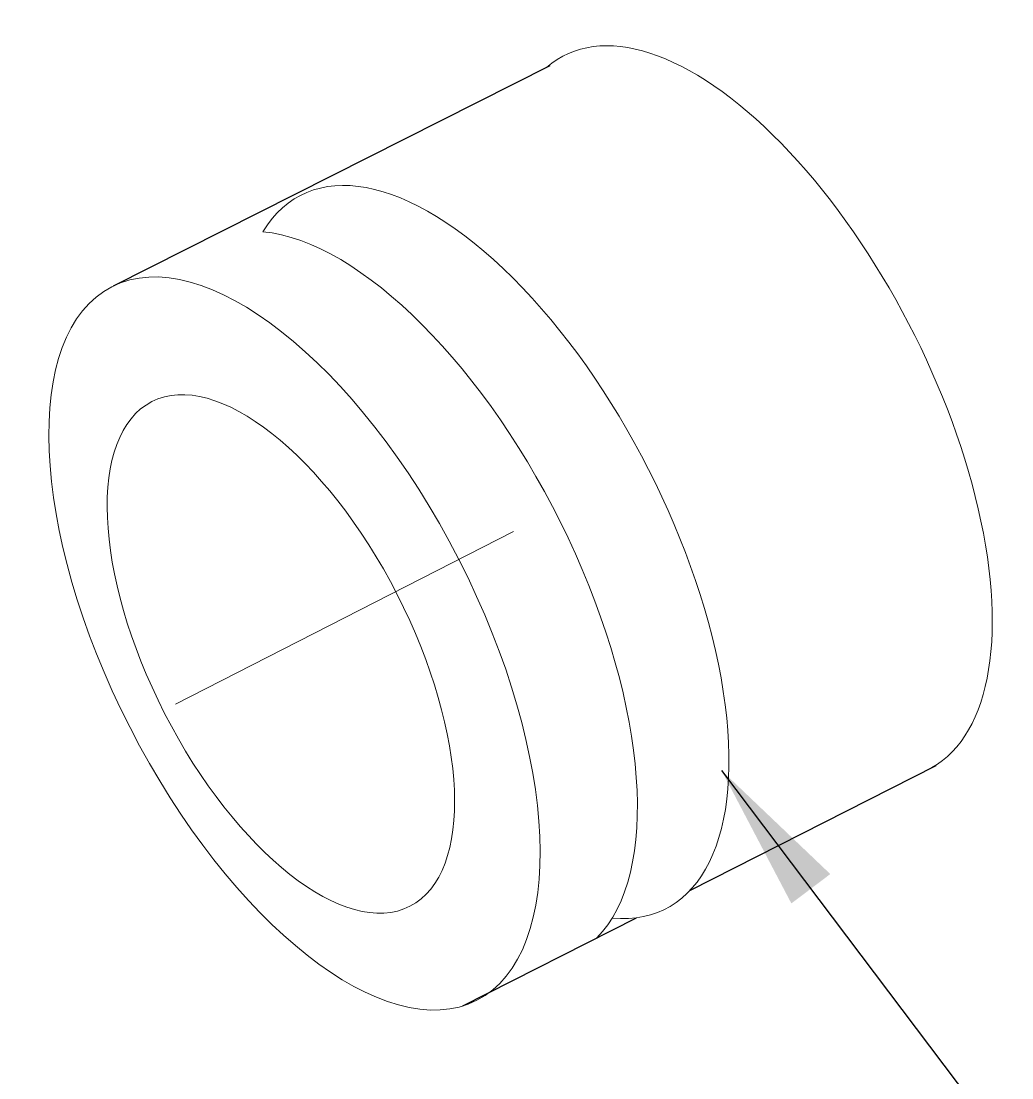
# Model space of a CAD drawing. Extents: x 10170 to 11010, y -16669 to -16075.
# Drawn here: x 10682.73 to 10699.43, y -16225.42 to -16207.6 of the extents above; entities that cross this region are included whole.
import ezdxf

# ---------------------------------------------------------------- set-up
doc = ezdxf.new("R2010")
doc.units = 0
doc.header["$MEASUREMENT"] = 0
doc.linetypes.add('CENTER', pattern=[47.5, 22, -8.5, 8.5, -8.5])
doc.linetypes.add('HIDDEN2', pattern=[4.7625, 3.175, -1.5875])
doc.layers.get('0').update_dxf_attribs({"linetype": 'CONTINUOUS'})
doc.layers.add('1', color=4, linetype='HIDDEN2', lineweight=13)
doc.styles.add('ROMANS', font='Gulim.ttf')
doc.dimstyles.new('STANDARD$7', dxfattribs={"dimtxt": 3.5, "dimasz": 2.5, "dimexe": 0.3, "dimexo": 0.5, "dimgap": 0.8, "dimtad": 3, "dimlfac": 0.5, "dimdsep": 46, "dimtxsty": 'ROMANS', "dimcen": 0, "dimclrd": 2, "dimclre": 2, "dimclrt": 4, "dimadec": 0, "dimazin": 0, "dimtfac": 1, "dimtmove": 0, "dimatfit": 3, "dimfxl": 0, "dimtolj": 1, "dimarcsym": 0})

msp = doc.modelspace()

# ---------------------------------------------------------------- linework, layer by layer
for p, q in [((10684.28908, -16212.06835), (10691.64992, -16208.352)), ((10694.0039, -16222.26003), (10698.15432, -16220.15049)), ((10690.17538, -16224.20595), (10693.10293, -16222.71796))]:
    msp.add_line(p, q)
at = {"layer": '1', "color": 1, "linetype": 'CENTER', "lineweight": 13}
msp.add_line((10685.33336, -16219.12079), (10691.02698, -16216.20916), dxfattribs=at)
at = {"layer": '1', "color": 7, "linetype": 'Continuous', "lineweight": 18}
for centre, start_param, end_param in [((10694.95941, -16214.19818), 6.26528006, 9.53716432), ((10690.52184, -16216.55313), 5.99794338, 9.70140298), ((10688.97788, -16217.32456), 6.43391609, 9.13953604)]:
    msp.add_ellipse(centre, major_axis=(3.0755, -6.01407), ratio=0.46078096, start_param=start_param, end_param=end_param, dxfattribs=at)
for centre, major_axis in [((10687.3374, -16218.09595), (3.0755, -6.01407)), ((10687.10913, -16218.27152), (2.17505, -4.25326))]:
    msp.add_ellipse(centre, major_axis=major_axis, ratio=0.46078096, dxfattribs=at)

# ---------------------------------------------------------------- leaders
at = {"color": 4, "annotation_type": 0, "has_hookline": 1, "hookline_direction": 0, "text_width": 4.83356}
msp.add_leader([(10694.53496, -16220.23405), (10745.87235, -16288.26765), (10748.37235, -16288.26765)], dimstyle='STANDARD$7', override={"dimgap": 0.8, "dimtad": 0}, dxfattribs=at)

doc.saveas('drawing.dxf')
